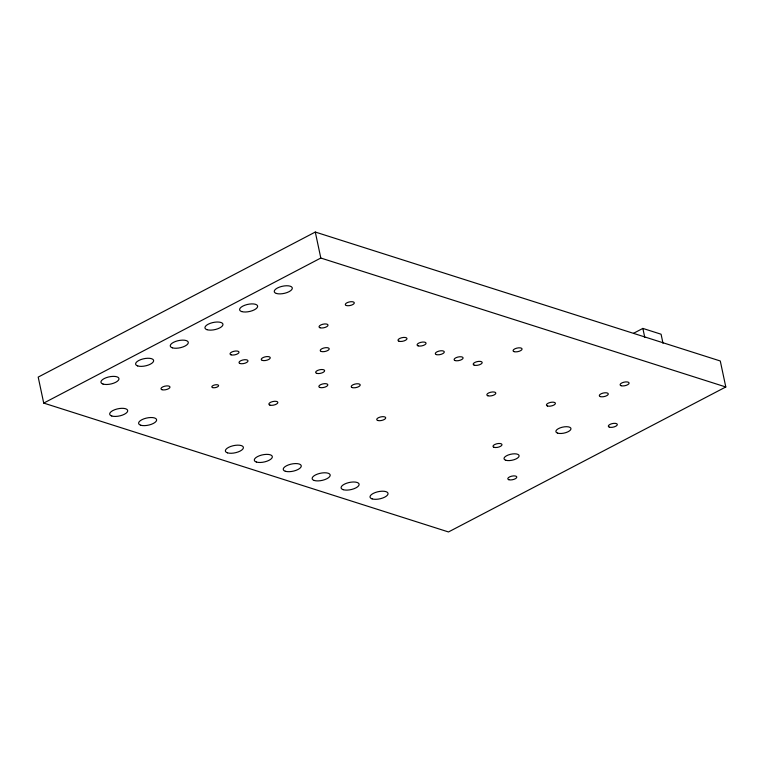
<?xml version="1.0" encoding="UTF-8"?>
<svg xmlns="http://www.w3.org/2000/svg" width="764" height="764" viewBox="0 0 764 764"><rect width="100%" height="100%" fill="white"/><g stroke="black" fill="none" stroke-linecap="round" stroke-linejoin="round"><path stroke-width="1.15" d="M315.293 232.046L38.2 377.101L43.72 403.086L448.478 531.954L725.8 386.976L720.28 360.98L315.293 232.046L320.813 258.031L725.8 386.976M43.72 403.086L320.813 258.031M633.547 333.285L642.858 328.415L661.08 334.221L662.999 343.265M642.858 328.415L644.778 337.459M172.358 347.821A9.197 3.667 -12 0 0 187.763 343.972A9.197 3.667 -12 0 0 177.745 340.782A9.197 3.667 -12 0 0 172.358 347.821M557.624 433.131A7.697 3.066 -12 0 0 570.517 429.922A7.697 3.066 -12 0 0 562.132 427.248A7.697 3.066 -12 0 0 557.624 433.131M505.768 460.243A7.697 3.066 -12 0 0 518.66 457.034A7.697 3.066 -12 0 0 510.276 454.36A7.697 3.066 -12 0 0 505.768 460.243M231.062 354.84A4.603 1.834 -12 0 0 238.76 352.92A4.603 1.834 -12 0 0 233.755 351.325A4.603 1.834 -12 0 0 231.062 354.84M162.016 389.716A4.603 1.834 -12 0 0 169.723 387.797A4.603 1.834 -12 0 0 164.709 386.202A4.603 1.834 -12 0 0 162.016 389.716M316.668 373.348A4.603 1.834 -12 0 0 324.375 371.428A4.603 1.834 -12 0 0 319.362 369.833A4.603 1.834 -12 0 0 316.668 373.348M321.262 351.488A4.603 1.834 -12 0 0 328.959 349.568A4.603 1.834 -12 0 0 323.955 347.973A4.603 1.834 -12 0 0 321.262 351.488M474.224 365.192A4.603 1.834 -12 0 0 481.931 363.272A4.603 1.834 -12 0 0 476.917 361.678A4.603 1.834 -12 0 0 474.224 365.192M418.109 345.872A4.603 1.834 -12 0 0 425.806 343.953A4.603 1.834 -12 0 0 420.802 342.358A4.603 1.834 -12 0 0 418.109 345.872M346.34 305.524A4.603 1.834 -12 0 0 354.038 303.604A4.603 1.834 -12 0 0 349.033 302.009A4.603 1.834 -12 0 0 346.34 305.524M269.883 405.111A4.603 1.834 -12 0 0 277.59 403.191A4.603 1.834 -12 0 0 272.576 401.597A4.603 1.834 -12 0 0 269.883 405.111M320.059 327.775A4.603 1.834 -12 0 0 327.766 325.856A4.603 1.834 -12 0 0 322.761 324.261A4.603 1.834 -12 0 0 320.059 327.775M494.021 447.312A4.603 1.834 -12 0 0 501.728 445.393A4.603 1.834 -12 0 0 496.715 443.798A4.603 1.834 -12 0 0 494.021 447.312M547.444 405.999A4.603 1.834 -12 0 0 555.151 404.08A4.603 1.834 -12 0 0 550.137 402.485A4.603 1.834 -12 0 0 547.444 405.999M455.134 360.579A4.603 1.834 -12 0 0 462.841 358.66A4.603 1.834 -12 0 0 457.837 357.065A4.603 1.834 -12 0 0 455.134 360.579M600.332 396.602A4.603 1.834 -12 0 0 608.039 394.682A4.603 1.834 -12 0 0 603.035 393.088A4.603 1.834 -12 0 0 600.332 396.602M514.105 351.65A4.603 1.834 -12 0 0 521.812 349.731A4.603 1.834 -12 0 0 516.798 348.136A4.603 1.834 -12 0 0 514.105 351.65M377.75 420.496A4.603 1.834 -12 0 0 385.457 418.577A4.603 1.834 -12 0 0 380.443 416.982A4.603 1.834 -12 0 0 377.75 420.496M262.291 360.417A4.603 1.834 -12 0 0 269.998 358.488A4.603 1.834 -12 0 0 264.984 356.893A4.603 1.834 -12 0 0 262.291 360.417M436.33 354.591A4.603 1.834 -12 0 0 444.037 352.672A4.603 1.834 -12 0 0 439.033 351.077A4.603 1.834 -12 0 0 436.33 354.591M352.252 387.596A4.603 1.834 -12 0 0 359.959 385.677A4.603 1.834 -12 0 0 354.945 384.082A4.603 1.834 -12 0 0 352.252 387.596M319.868 387.491A4.603 1.834 -12 0 0 327.575 385.572A4.603 1.834 -12 0 0 322.57 383.977A4.603 1.834 -12 0 0 319.868 387.491M399.018 341.25A4.603 1.834 -12 0 0 406.725 339.331A4.603 1.834 -12 0 0 401.711 337.736A4.603 1.834 -12 0 0 399.018 341.25M240.039 363.53A4.603 1.834 -12 0 0 247.737 361.611A4.603 1.834 -12 0 0 242.732 360.016A4.603 1.834 -12 0 0 240.039 363.53M212.602 387.606A3.457 1.375 -12 0 0 218.399 386.164A3.457 1.375 -12 0 0 214.627 384.961A3.457 1.375 -12 0 0 212.602 387.606M508.824 479.725A4.603 1.834 -12 0 0 516.531 477.806A4.603 1.834 -12 0 0 511.517 476.211A4.603 1.834 -12 0 0 508.824 479.725M609.347 427.171A4.603 1.834 -12 0 0 617.054 425.252A4.603 1.834 -12 0 0 612.04 423.657A4.603 1.834 -12 0 0 609.347 427.171M621.132 385.724A4.603 1.834 -12 0 0 628.839 383.805A4.603 1.834 -12 0 0 623.835 382.21A4.603 1.834 -12 0 0 621.132 385.724M487.862 395.781A4.603 1.834 -12 0 0 495.569 393.861A4.603 1.834 -12 0 0 490.564 392.266A4.603 1.834 -12 0 0 487.862 395.781M137.692 365.937A9.197 3.667 -12 0 0 153.096 362.098A9.197 3.667 -12 0 0 143.078 358.908A9.197 3.667 -12 0 0 137.692 365.937M276.348 293.452A9.197 3.667 -12 0 0 291.762 289.604A9.197 3.667 -12 0 0 281.735 286.414A9.197 3.667 -12 0 0 276.348 293.452M103.025 384.063A9.197 3.667 -12 0 0 118.43 380.224A9.197 3.667 -12 0 0 108.412 377.024A9.197 3.667 -12 0 0 103.025 384.063M241.682 311.569A9.197 3.667 -12 0 0 257.096 307.73A9.197 3.667 -12 0 0 247.078 304.54A9.197 3.667 -12 0 0 241.682 311.569M207.015 329.695A9.197 3.667 -12 0 0 222.429 325.856A9.197 3.667 -12 0 0 212.411 322.666A9.197 3.667 -12 0 0 207.015 329.695M372.097 498.882A9.197 3.667 -12 0 0 387.51 495.043A9.197 3.667 -12 0 0 377.483 491.854A9.197 3.667 -12 0 0 372.097 498.882M343.17 489.676A9.197 3.667 -12 0 0 358.583 485.837A9.197 3.667 -12 0 0 348.556 482.647A9.197 3.667 -12 0 0 343.17 489.676M314.243 480.47A9.197 3.667 -12 0 0 329.656 476.621A9.197 3.667 -12 0 0 319.629 473.432A9.197 3.667 -12 0 0 314.243 480.47M285.316 471.254A9.197 3.667 -12 0 0 300.729 467.415A9.197 3.667 -12 0 0 290.702 464.226A9.197 3.667 -12 0 0 285.316 471.254M256.389 462.048A9.197 3.667 -12 0 0 271.803 458.209A9.197 3.667 -12 0 0 261.775 455.019A9.197 3.667 -12 0 0 256.389 462.048M227.462 452.842A9.197 3.667 -12 0 0 242.866 448.993A9.197 3.667 -12 0 0 232.848 445.804A9.197 3.667 -12 0 0 227.462 452.842M111.754 415.998A9.197 3.667 -12 0 0 127.158 412.159A9.197 3.667 -12 0 0 117.14 408.969A9.197 3.667 -12 0 0 111.754 415.998M140.681 425.204A9.197 3.667 -12 0 0 156.085 421.365A9.197 3.667 -12 0 0 146.067 418.175A9.197 3.667 -12 0 0 140.681 425.204"/></g></svg>
